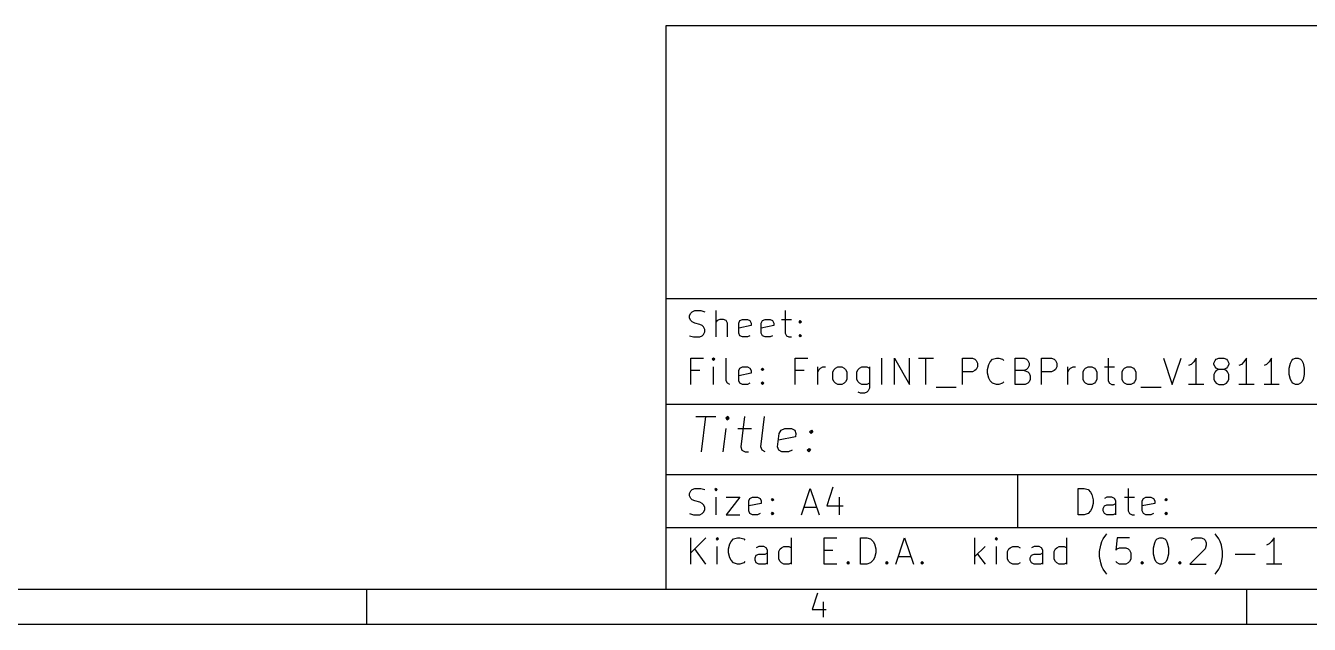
# Model space of a CAD drawing. Extents: x 10 to 287, y -200 to -10.
# Drawn here: x 140.6 to 213.6, y -200 to -166 of the extents above; entities that cross this region are included whole.
import ezdxf

# ---------------------------------------------------------------- set-up
doc = ezdxf.new("R2010")
doc.units = 0
doc.header["$MEASUREMENT"] = 0
doc.layers.add('BLACK', color=7, linetype='CONTINUOUS')

msp = doc.modelspace()

# ---------------------------------------------------------------- linework, layer by layer
at = {"layer": 'BLACK', "linetype": 'CONTINUOUS'}
for p, q in [((177.002, -166.007), (177.002, -198.007)), ((285.002, -166.007), (177.002, -166.007)), ((177.002, -181.507), (285.002, -181.507)), ((178.363, -182.471), (178.434, -182.329)), ((178.434, -182.329), (178.506, -182.257)), ((178.506, -182.257), (178.649, -182.186)), ((178.649, -182.186), (179.006, -182.186)), ((179.006, -182.186), (179.22, -182.257)), ((179.863, -183.686), (179.863, -182.186)), ((183.791, -182.186), (183.791, -183.471)), ((178.363, -182.614), (178.363, -182.471)), ((178.434, -182.757), (178.363, -182.614)), ((178.506, -182.829), (178.434, -182.757)), ((178.649, -182.9), (178.506, -182.829)), ((178.934, -182.971), (178.649, -182.9)), ((179.077, -183.043), (178.934, -182.971)), ((179.149, -183.114), (179.077, -183.043)), ((179.934, -182.757), (179.863, -182.829)), ((180.077, -182.686), (179.934, -182.757)), ((180.291, -182.686), (180.077, -182.686)), ((180.434, -182.757), (180.291, -182.686)), ((180.506, -182.9), (180.434, -182.757)), ((180.506, -183.686), (180.506, -182.9)), ((181.149, -182.9), (181.22, -182.757)), ((181.149, -183.471), (181.149, -182.9)), ((181.863, -183.043), (181.149, -183.186)), ((181.22, -182.757), (181.363, -182.686)), ((181.363, -182.686), (181.649, -182.686)), ((181.649, -182.686), (181.791, -182.757)), ((181.791, -182.757), (181.863, -182.9)), ((181.863, -182.9), (181.863, -183.043)), ((182.434, -182.9), (182.506, -182.757)), ((182.434, -183.471), (182.434, -182.9)), ((183.149, -183.043), (182.434, -183.186)), ((182.506, -182.757), (182.649, -182.686)), ((182.649, -182.686), (182.934, -182.686)), ((182.934, -182.686), (183.077, -182.757)), ((183.077, -182.757), (183.149, -182.9)), ((183.149, -182.9), (183.149, -183.043)), ((183.577, -182.686), (184.149, -182.686)), ((184.577, -182.829), (184.649, -182.757)), ((184.649, -182.9), (184.577, -182.829)), ((184.649, -182.757), (184.72, -182.829)), ((184.649, -182.757), (184.649, -182.9)), ((184.72, -182.829), (184.649, -182.9)), ((178.363, -183.614), (178.577, -183.686)), ((178.577, -183.686), (178.934, -183.686)), ((178.934, -183.686), (179.077, -183.614)), ((179.077, -183.614), (179.149, -183.543)), ((179.22, -183.257), (179.149, -183.114)), ((179.149, -183.543), (179.22, -183.4)), ((179.22, -183.4), (179.22, -183.257)), ((181.22, -183.614), (181.149, -183.471)), ((181.363, -183.686), (181.22, -183.614)), ((181.649, -183.686), (181.363, -183.686)), ((181.791, -183.614), (181.649, -183.686)), ((182.506, -183.614), (182.434, -183.471)), ((182.649, -183.686), (182.506, -183.614)), ((182.934, -183.686), (182.649, -183.686)), ((183.077, -183.614), (182.934, -183.686)), ((183.791, -183.471), (183.863, -183.614)), ((183.863, -183.614), (184.006, -183.686)), ((184.006, -183.686), (184.149, -183.686)), ((184.577, -183.614), (184.649, -183.543)), ((184.649, -183.686), (184.577, -183.614)), ((184.649, -183.543), (184.72, -183.614)), ((184.649, -183.543), (184.649, -183.686)), ((184.72, -183.614), (184.649, -183.686)), ((178.434, -186.386), (178.434, -184.886)), ((178.434, -184.886), (179.149, -184.886)), ((179.72, -184.886), (179.649, -184.957)), ((179.649, -184.957), (179.72, -185.029)), ((179.791, -184.957), (179.72, -184.886)), ((179.72, -184.886), (179.72, -185.029)), ((179.72, -185.029), (179.791, -184.957)), ((180.434, -186.171), (180.434, -184.886)), ((184.363, -186.386), (184.363, -184.886)), ((184.363, -184.886), (185.077, -184.886)), ((189.291, -186.386), (189.291, -184.886)), ((190.006, -186.386), (190.006, -184.886)), ((190.006, -184.886), (190.863, -186.386)), ((190.863, -186.386), (190.863, -184.886)), ((191.363, -184.886), (192.22, -184.886)), ((191.791, -186.386), (191.791, -184.886)), ((193.863, -186.386), (193.863, -184.886)), ((193.863, -184.886), (194.434, -184.886)), ((194.434, -184.886), (194.577, -184.957)), ((194.577, -184.957), (194.649, -185.029)), ((194.649, -185.029), (194.72, -185.171)), ((194.72, -185.171), (194.72, -185.386)), ((195.291, -185.529), (195.363, -185.243)), ((195.363, -185.243), (195.434, -185.1)), ((195.434, -185.1), (195.577, -184.957)), ((195.577, -184.957), (195.791, -184.886)), ((195.791, -184.886), (195.934, -184.886)), ((195.934, -184.886), (196.149, -184.957)), ((196.149, -184.957), (196.22, -185.029)), ((196.863, -186.386), (196.863, -184.886)), ((196.863, -184.886), (197.363, -184.886)), ((197.363, -184.886), (197.506, -184.957)), ((197.506, -184.957), (197.577, -185.029)), ((197.577, -185.029), (197.649, -185.171)), ((197.649, -185.171), (197.649, -185.314)), ((198.363, -186.386), (198.363, -184.886)), ((198.363, -184.886), (198.934, -184.886)), ((198.934, -184.886), (199.077, -184.957)), ((199.077, -184.957), (199.149, -185.029)), ((199.149, -185.029), (199.22, -185.171)), ((199.22, -185.171), (199.22, -185.386)), ((202.149, -184.886), (202.149, -186.171)), ((205.291, -184.886), (205.791, -186.386)), ((205.791, -186.386), (206.291, -184.886)), ((206.863, -185.243), (206.72, -185.314)), ((207.006, -185.1), (206.863, -185.243)), ((207.149, -184.886), (207.006, -185.1)), ((207.149, -186.386), (207.149, -184.886)), ((208.149, -185.171), (208.22, -185.029)), ((208.149, -185.243), (208.149, -185.171)), ((208.22, -185.386), (208.149, -185.243)), ((208.22, -185.029), (208.291, -184.957)), ((208.291, -184.957), (208.434, -184.886)), ((208.434, -184.886), (208.72, -184.886)), ((208.72, -184.886), (208.863, -184.957)), ((208.863, -184.957), (208.934, -185.029)), ((208.934, -185.029), (209.006, -185.171)), ((209.006, -185.243), (208.934, -185.386)), ((209.006, -185.171), (209.006, -185.243)), ((209.72, -185.243), (209.577, -185.314)), ((209.863, -185.1), (209.72, -185.243)), ((210.006, -184.886), (209.863, -185.1)), ((210.006, -186.386), (210.006, -184.886)), ((211.149, -185.243), (211.006, -185.314)), ((211.291, -185.1), (211.149, -185.243)), ((211.434, -184.886), (211.291, -185.1)), ((211.434, -186.386), (211.434, -184.886)), ((212.434, -185.457), (212.506, -185.171)), ((212.506, -185.171), (212.577, -185.029)), ((212.577, -185.029), (212.649, -184.957)), ((212.649, -184.957), (212.791, -184.886)), ((212.791, -184.886), (212.934, -184.886)), ((212.934, -184.886), (213.077, -184.957)), ((213.077, -184.957), (213.149, -185.029)), ((213.149, -185.029), (213.22, -185.171)), ((213.22, -185.171), (213.291, -185.457)), ((178.934, -185.6), (178.434, -185.6)), ((179.72, -186.386), (179.72, -185.386)), ((181.149, -185.6), (181.22, -185.457)), ((181.149, -186.171), (181.149, -185.6)), ((181.863, -185.743), (181.149, -185.886)), ((181.22, -185.457), (181.363, -185.386)), ((181.363, -185.386), (181.649, -185.386)), ((181.649, -185.386), (181.791, -185.457)), ((181.791, -185.457), (181.863, -185.6)), ((181.863, -185.6), (181.863, -185.743)), ((182.434, -185.529), (182.506, -185.457)), ((182.506, -185.6), (182.434, -185.529)), ((182.506, -185.457), (182.577, -185.529)), ((182.506, -185.457), (182.506, -185.6)), ((182.577, -185.529), (182.506, -185.6)), ((184.863, -185.6), (184.363, -185.6)), ((185.649, -186.386), (185.649, -185.386)), ((185.649, -185.671), (185.72, -185.529)), ((185.72, -185.529), (185.791, -185.457)), ((185.791, -185.457), (185.934, -185.386)), ((185.934, -185.386), (186.077, -185.386)), ((186.506, -185.671), (186.577, -185.529)), ((186.506, -186.1), (186.506, -185.671)), ((186.577, -185.529), (186.649, -185.457)), ((186.649, -185.457), (186.791, -185.386)), ((186.791, -185.386), (187.006, -185.386)), ((187.006, -185.386), (187.149, -185.457)), ((187.149, -185.457), (187.22, -185.529)), ((187.22, -185.529), (187.291, -185.671)), ((187.291, -185.671), (187.291, -186.1)), ((187.863, -185.671), (187.934, -185.529)), ((187.863, -186.1), (187.863, -185.671)), ((187.934, -185.529), (188.006, -185.457)), ((188.006, -185.457), (188.149, -185.386)), ((188.149, -185.386), (188.434, -185.386)), ((188.434, -185.386), (188.577, -185.457)), ((188.577, -185.386), (188.577, -186.6)), ((194.434, -185.671), (193.863, -185.671)), ((194.577, -185.6), (194.434, -185.671)), ((194.649, -185.529), (194.577, -185.6)), ((194.72, -185.386), (194.649, -185.529)), ((195.291, -185.743), (195.291, -185.529)), ((195.363, -186.029), (195.291, -185.743)), ((197.363, -185.6), (196.863, -185.6)), ((197.506, -185.529), (197.363, -185.6)), ((197.363, -185.6), (197.577, -185.671)), ((197.577, -185.457), (197.506, -185.529)), ((197.649, -185.314), (197.577, -185.457)), ((197.577, -185.671), (197.649, -185.743)), ((197.649, -185.743), (197.72, -185.886)), ((197.72, -185.886), (197.72, -186.1)), ((198.934, -185.671), (198.363, -185.671)), ((199.077, -185.6), (198.934, -185.671)), ((199.149, -185.529), (199.077, -185.6)), ((199.22, -185.386), (199.149, -185.529)), ((199.863, -186.386), (199.863, -185.386)), ((199.863, -185.671), (199.934, -185.529)), ((199.934, -185.529), (200.006, -185.457)), ((200.006, -185.457), (200.149, -185.386)), ((200.149, -185.386), (200.291, -185.386)), ((200.72, -185.671), (200.791, -185.529)), ((200.72, -186.1), (200.72, -185.671)), ((200.791, -185.529), (200.863, -185.457)), ((200.863, -185.457), (201.006, -185.386)), ((201.006, -185.386), (201.22, -185.386)), ((201.22, -185.386), (201.363, -185.457)), ((201.363, -185.457), (201.434, -185.529)), ((201.434, -185.529), (201.506, -185.671)), ((201.506, -185.671), (201.506, -186.1)), ((201.934, -185.386), (202.506, -185.386)), ((202.934, -185.671), (203.006, -185.529)), ((202.934, -186.1), (202.934, -185.671)), ((203.006, -185.529), (203.077, -185.457)), ((203.077, -185.457), (203.22, -185.386)), ((203.22, -185.386), (203.434, -185.386)), ((203.434, -185.386), (203.577, -185.457)), ((203.577, -185.457), (203.649, -185.529)), ((203.649, -185.529), (203.72, -185.671)), ((203.72, -185.671), (203.72, -186.1)), ((208.22, -185.671), (208.149, -185.814)), ((208.149, -185.814), (208.149, -186.1)), ((208.291, -185.457), (208.22, -185.386)), ((208.291, -185.6), (208.22, -185.671)), ((208.434, -185.529), (208.291, -185.457)), ((208.434, -185.529), (208.291, -185.6)), ((208.72, -185.529), (208.434, -185.529)), ((208.863, -185.457), (208.72, -185.529)), ((208.863, -185.6), (208.72, -185.529)), ((208.934, -185.386), (208.863, -185.457)), ((208.934, -185.671), (208.863, -185.6)), ((209.006, -185.814), (208.934, -185.671)), ((209.006, -186.1), (209.006, -185.814)), ((212.434, -185.814), (212.434, -185.457)), ((212.506, -186.1), (212.434, -185.814)), ((213.291, -185.814), (213.22, -186.1)), ((213.291, -185.457), (213.291, -185.814)), ((180.506, -186.314), (180.434, -186.171)), ((180.649, -186.386), (180.506, -186.314)), ((181.22, -186.314), (181.149, -186.171)), ((181.363, -186.386), (181.22, -186.314)), ((181.649, -186.386), (181.363, -186.386)), ((181.791, -186.314), (181.649, -186.386)), ((182.434, -186.314), (182.506, -186.243)), ((182.506, -186.386), (182.434, -186.314)), ((182.506, -186.243), (182.577, -186.314)), ((182.506, -186.243), (182.506, -186.386)), ((182.577, -186.314), (182.506, -186.386)), ((186.577, -186.243), (186.506, -186.1)), ((186.649, -186.314), (186.577, -186.243)), ((186.791, -186.386), (186.649, -186.314)), ((187.006, -186.386), (186.791, -186.386)), ((187.149, -186.314), (187.006, -186.386)), ((187.22, -186.243), (187.149, -186.314)), ((187.291, -186.1), (187.22, -186.243)), ((187.934, -186.243), (187.863, -186.1)), ((188.006, -186.314), (187.934, -186.243)), ((188.149, -186.386), (188.006, -186.314)), ((188.434, -186.386), (188.149, -186.386)), ((188.577, -186.314), (188.434, -186.386)), ((188.506, -186.743), (188.434, -186.814)), ((188.577, -186.6), (188.506, -186.743)), ((192.363, -186.529), (193.506, -186.529)), ((195.434, -186.171), (195.363, -186.029)), ((195.577, -186.314), (195.434, -186.171)), ((195.791, -186.386), (195.577, -186.314)), ((195.934, -186.386), (195.791, -186.386)), ((196.149, -186.314), (195.934, -186.386)), ((196.22, -186.243), (196.149, -186.314)), ((197.434, -186.386), (196.863, -186.386)), ((197.577, -186.314), (197.434, -186.386)), ((197.649, -186.243), (197.577, -186.314)), ((197.72, -186.1), (197.649, -186.243)), ((200.791, -186.243), (200.72, -186.1)), ((200.863, -186.314), (200.791, -186.243)), ((201.006, -186.386), (200.863, -186.314)), ((201.22, -186.386), (201.006, -186.386)), ((201.363, -186.314), (201.22, -186.386)), ((201.434, -186.243), (201.363, -186.314)), ((201.506, -186.1), (201.434, -186.243)), ((202.149, -186.171), (202.22, -186.314)), ((202.22, -186.314), (202.363, -186.386)), ((202.363, -186.386), (202.506, -186.386)), ((203.006, -186.243), (202.934, -186.1)), ((203.077, -186.314), (203.006, -186.243)), ((203.22, -186.386), (203.077, -186.314)), ((203.434, -186.386), (203.22, -186.386)), ((203.577, -186.314), (203.434, -186.386)), ((203.649, -186.243), (203.577, -186.314)), ((203.72, -186.1), (203.649, -186.243)), ((204.006, -186.529), (205.149, -186.529)), ((207.577, -186.386), (206.72, -186.386)), ((208.149, -186.1), (208.22, -186.243)), ((208.22, -186.243), (208.291, -186.314)), ((208.291, -186.314), (208.434, -186.386)), ((208.434, -186.386), (208.72, -186.386)), ((208.72, -186.386), (208.863, -186.314)), ((208.863, -186.314), (208.934, -186.243)), ((208.934, -186.243), (209.006, -186.1)), ((210.434, -186.386), (209.577, -186.386)), ((211.863, -186.386), (211.006, -186.386)), ((212.577, -186.243), (212.506, -186.1)), ((212.649, -186.314), (212.577, -186.243)), ((212.791, -186.386), (212.649, -186.314)), ((212.934, -186.386), (212.791, -186.386)), ((213.077, -186.314), (212.934, -186.386)), ((213.149, -186.243), (213.077, -186.314)), ((213.22, -186.1), (213.149, -186.243)), ((188.077, -186.886), (187.934, -186.814)), ((188.291, -186.886), (188.077, -186.886)), ((188.434, -186.814), (188.291, -186.886)), ((177.002, -187.507), (285.002, -187.507)), ((178.715, -188.212), (179.857, -188.212)), ((179.036, -190.212), (179.286, -188.212)), ((180.274, -190.212), (180.441, -188.879)), ((180.524, -188.212), (180.417, -188.307)), ((180.417, -188.307), (180.5, -188.402)), ((180.524, -188.212), (180.5, -188.402)), ((180.5, -188.402), (180.607, -188.307)), ((180.607, -188.307), (180.524, -188.212)), ((181.107, -188.879), (181.869, -188.879)), ((181.476, -188.212), (181.262, -189.926)), ((182.405, -189.926), (182.619, -188.212)), ((183.572, -188.974), (183.774, -188.879)), ((183.774, -188.879), (184.155, -188.879)), ((184.155, -188.879), (184.334, -188.974)), ((183.357, -189.926), (183.453, -189.164)), ((184.381, -189.355), (183.405, -189.545)), ((183.453, -189.164), (183.572, -188.974)), ((184.334, -188.974), (184.405, -189.164)), ((184.405, -189.164), (184.381, -189.355)), ((185.179, -189.069), (185.286, -188.974)), ((185.262, -189.164), (185.179, -189.069)), ((185.286, -188.974), (185.262, -189.164)), ((185.369, -189.069), (185.262, -189.164)), ((185.286, -188.974), (185.369, -189.069)), ((181.262, -189.926), (181.334, -190.117)), ((181.334, -190.117), (181.512, -190.212)), ((181.512, -190.212), (181.703, -190.212)), ((182.476, -190.117), (182.405, -189.926)), ((182.655, -190.212), (182.476, -190.117)), ((183.429, -190.117), (183.357, -189.926)), ((183.607, -190.212), (183.429, -190.117)), ((183.988, -190.212), (183.607, -190.212)), ((184.191, -190.117), (183.988, -190.212)), ((185.048, -190.117), (185.155, -190.021)), ((185.131, -190.212), (185.048, -190.117)), ((185.155, -190.021), (185.131, -190.212)), ((185.238, -190.117), (185.131, -190.212)), ((185.155, -190.021), (185.238, -190.117)), ((177.002, -191.507), (285.002, -191.507)), ((197.002, -191.507), (197.002, -194.507)), ((178.363, -192.571), (178.434, -192.429)), ((178.363, -192.714), (178.363, -192.571)), ((178.434, -192.429), (178.506, -192.357)), ((178.506, -192.357), (178.649, -192.286)), ((178.649, -192.286), (179.006, -192.286)), ((179.006, -192.286), (179.22, -192.357)), ((179.863, -192.286), (179.791, -192.357)), ((179.791, -192.357), (179.863, -192.429)), ((179.934, -192.357), (179.863, -192.286)), ((179.863, -192.286), (179.863, -192.429)), ((179.863, -192.429), (179.934, -192.357)), ((184.72, -193.786), (185.22, -192.286)), ((185.22, -192.286), (185.72, -193.786)), ((186.506, -192.214), (186.149, -193.286)), ((200.434, -193.786), (200.434, -192.286)), ((200.434, -192.286), (200.791, -192.286)), ((200.791, -192.286), (201.006, -192.357)), ((201.006, -192.357), (201.149, -192.5)), ((201.149, -192.5), (201.22, -192.643)), ((203.291, -192.286), (203.291, -193.571)), ((178.434, -192.857), (178.363, -192.714)), ((178.506, -192.929), (178.434, -192.857)), ((178.649, -193), (178.506, -192.929)), ((178.934, -193.071), (178.649, -193)), ((179.077, -193.143), (178.934, -193.071)), ((179.149, -193.214), (179.077, -193.143)), ((179.22, -193.357), (179.149, -193.214)), ((179.863, -193.786), (179.863, -192.786)), ((180.434, -192.786), (181.22, -192.786)), ((181.22, -192.786), (180.434, -193.786)), ((181.72, -193), (181.791, -192.857)), ((181.72, -193.571), (181.72, -193)), ((182.434, -193.143), (181.72, -193.286)), ((181.791, -192.857), (181.934, -192.786)), ((181.934, -192.786), (182.22, -192.786)), ((182.22, -192.786), (182.363, -192.857)), ((182.363, -192.857), (182.434, -193)), ((182.434, -193), (182.434, -193.143)), ((183.006, -192.929), (183.077, -192.857)), ((183.077, -193), (183.006, -192.929)), ((183.077, -192.857), (183.149, -192.929)), ((183.077, -192.857), (183.077, -193)), ((183.149, -192.929), (183.077, -193)), ((186.149, -193.286), (187.077, -193.286)), ((186.863, -192.786), (186.863, -193.786)), ((201.22, -192.643), (201.291, -192.929)), ((201.291, -193.143), (201.22, -193.429)), ((201.291, -192.929), (201.291, -193.143)), ((201.863, -193.429), (201.934, -193.286)), ((202.077, -192.786), (201.934, -192.857)), ((201.934, -193.286), (202.077, -193.214)), ((202.363, -192.786), (202.077, -192.786)), ((202.077, -193.214), (202.434, -193.214)), ((202.506, -192.857), (202.363, -192.786)), ((202.434, -193.214), (202.577, -193.143)), ((202.577, -193), (202.506, -192.857)), ((202.577, -193.786), (202.577, -193)), ((203.077, -192.786), (203.649, -192.786)), ((204.077, -193), (204.149, -192.857)), ((204.077, -193.571), (204.077, -193)), ((204.791, -193.143), (204.077, -193.286)), ((204.149, -192.857), (204.291, -192.786)), ((204.291, -192.786), (204.577, -192.786)), ((204.577, -192.786), (204.72, -192.857)), ((204.72, -192.857), (204.791, -193)), ((204.791, -193), (204.791, -193.143)), ((205.363, -192.929), (205.434, -192.857)), ((205.434, -193), (205.363, -192.929)), ((205.434, -192.857), (205.506, -192.929)), ((205.434, -192.857), (205.434, -193)), ((205.506, -192.929), (205.434, -193)), ((178.363, -193.714), (178.577, -193.786)), ((178.577, -193.786), (178.934, -193.786)), ((178.934, -193.786), (179.077, -193.714)), ((179.077, -193.714), (179.149, -193.643)), ((179.149, -193.643), (179.22, -193.5)), ((179.22, -193.5), (179.22, -193.357)), ((180.434, -193.786), (181.22, -193.786)), ((181.791, -193.714), (181.72, -193.571)), ((181.934, -193.786), (181.791, -193.714)), ((182.22, -193.786), (181.934, -193.786)), ((182.363, -193.714), (182.22, -193.786)), ((183.006, -193.714), (183.077, -193.643)), ((183.077, -193.786), (183.006, -193.714)), ((183.077, -193.643), (183.149, -193.714)), ((183.077, -193.643), (183.077, -193.786)), ((183.149, -193.714), (183.077, -193.786)), ((184.863, -193.357), (185.577, -193.357)), ((200.791, -193.786), (200.434, -193.786)), ((201.006, -193.714), (200.791, -193.786)), ((201.149, -193.571), (201.006, -193.714)), ((201.22, -193.429), (201.149, -193.571)), ((201.863, -193.571), (201.863, -193.429)), ((201.934, -193.714), (201.863, -193.571)), ((202.077, -193.786), (201.934, -193.714)), ((202.434, -193.786), (202.077, -193.786)), ((202.577, -193.714), (202.434, -193.786)), ((203.291, -193.571), (203.363, -193.714)), ((203.363, -193.714), (203.506, -193.786)), ((203.506, -193.786), (203.649, -193.786)), ((204.149, -193.714), (204.077, -193.571)), ((204.291, -193.786), (204.149, -193.714)), ((204.577, -193.786), (204.291, -193.786)), ((204.72, -193.714), (204.577, -193.786)), ((205.363, -193.714), (205.434, -193.643)), ((205.434, -193.786), (205.363, -193.714)), ((205.434, -193.643), (205.506, -193.714)), ((205.434, -193.643), (205.434, -193.786)), ((205.506, -193.714), (205.434, -193.786)), ((177.002, -194.507), (285.002, -194.507)), ((178.434, -196.586), (178.434, -195.086)), ((179.291, -195.086), (178.434, -195.943)), ((179.934, -195.086), (179.863, -195.157)), ((179.863, -195.157), (179.934, -195.229)), ((180.006, -195.157), (179.934, -195.086)), ((179.934, -195.086), (179.934, -195.229)), ((179.934, -195.229), (180.006, -195.157)), ((180.577, -195.729), (180.649, -195.443)), ((180.649, -195.443), (180.72, -195.3)), ((180.72, -195.3), (180.863, -195.157)), ((180.863, -195.157), (181.077, -195.086)), ((181.077, -195.086), (181.22, -195.086)), ((181.22, -195.086), (181.434, -195.157)), ((181.434, -195.157), (181.506, -195.229)), ((184.149, -196.586), (184.149, -195.086)), ((186.006, -196.586), (186.006, -195.086)), ((186.006, -195.086), (186.72, -195.086)), ((188.077, -196.586), (188.077, -195.086)), ((188.077, -195.086), (188.434, -195.086)), ((188.434, -195.086), (188.649, -195.157)), ((188.649, -195.157), (188.791, -195.3)), ((188.791, -195.3), (188.863, -195.443)), ((188.863, -195.443), (188.934, -195.729)), ((190.077, -196.586), (190.577, -195.086)), ((190.577, -195.086), (191.077, -196.586)), ((194.577, -196.586), (194.577, -195.086)), ((195.791, -195.086), (195.72, -195.157)), ((195.72, -195.157), (195.791, -195.229)), ((195.863, -195.157), (195.791, -195.086)), ((195.791, -195.086), (195.791, -195.229)), ((195.791, -195.229), (195.863, -195.157)), ((199.791, -196.586), (199.791, -195.086)), ((201.72, -195.514), (201.791, -195.3)), ((201.791, -195.3), (201.863, -195.157)), ((201.863, -195.157), (202.006, -194.943)), ((202.006, -194.943), (202.077, -194.871)), ((202.649, -195.086), (202.577, -195.8)), ((203.363, -195.086), (202.649, -195.086)), ((204.72, -195.657), (204.791, -195.371)), ((204.791, -195.371), (204.863, -195.229)), ((204.863, -195.229), (204.934, -195.157)), ((204.934, -195.157), (205.077, -195.086)), ((205.077, -195.086), (205.22, -195.086)), ((205.22, -195.086), (205.363, -195.157)), ((205.363, -195.157), (205.434, -195.229)), ((205.434, -195.229), (205.506, -195.371)), ((205.506, -195.371), (205.577, -195.657)), ((206.863, -195.229), (206.934, -195.157)), ((206.934, -195.157), (207.077, -195.086)), ((207.077, -195.086), (207.434, -195.086)), ((207.434, -195.086), (207.577, -195.157)), ((207.577, -195.157), (207.649, -195.229)), ((207.649, -195.229), (207.72, -195.371)), ((207.72, -195.371), (207.72, -195.514)), ((208.291, -194.943), (208.22, -194.871)), ((208.434, -195.157), (208.291, -194.943)), ((208.506, -195.3), (208.434, -195.157)), ((208.577, -195.514), (208.506, -195.3)), ((211.291, -195.443), (211.149, -195.514)), ((211.434, -195.3), (211.291, -195.443)), ((211.577, -195.086), (211.434, -195.3)), ((211.577, -196.586), (211.577, -195.086)), ((179.291, -196.586), (178.649, -195.729)), ((179.934, -196.586), (179.934, -195.586)), ((180.577, -195.943), (180.577, -195.729)), ((180.649, -196.229), (180.577, -195.943)), ((182.077, -196.229), (182.149, -196.086)), ((182.291, -195.586), (182.149, -195.657)), ((182.149, -196.086), (182.291, -196.014)), ((182.577, -195.586), (182.291, -195.586)), ((182.291, -196.014), (182.649, -196.014)), ((182.72, -195.657), (182.577, -195.586)), ((182.649, -196.014), (182.791, -195.943)), ((182.791, -195.8), (182.72, -195.657)), ((182.791, -196.586), (182.791, -195.8)), ((183.434, -195.871), (183.506, -195.729)), ((183.434, -196.3), (183.434, -195.871)), ((183.506, -195.729), (183.577, -195.657)), ((183.577, -195.657), (183.72, -195.586)), ((183.72, -195.586), (184.006, -195.586)), ((184.006, -195.586), (184.149, -195.657)), ((186.006, -195.8), (186.506, -195.8)), ((188.934, -195.943), (188.863, -196.229)), ((188.934, -195.729), (188.934, -195.943)), ((190.22, -196.157), (190.934, -196.157)), ((195.149, -195.586), (194.577, -196.157)), ((194.72, -196.014), (195.149, -196.586)), ((195.791, -196.586), (195.791, -195.586)), ((196.434, -195.871), (196.506, -195.729)), ((196.434, -196.3), (196.434, -195.871)), ((196.506, -195.729), (196.577, -195.657)), ((196.577, -195.657), (196.72, -195.586)), ((196.72, -195.586), (197.006, -195.586)), ((197.006, -195.586), (197.149, -195.657)), ((197.72, -196.229), (197.791, -196.086)), ((197.934, -195.586), (197.791, -195.657)), ((197.791, -196.086), (197.934, -196.014)), ((198.22, -195.586), (197.934, -195.586)), ((197.934, -196.014), (198.291, -196.014)), ((198.363, -195.657), (198.22, -195.586)), ((198.291, -196.014), (198.434, -195.943)), ((198.434, -195.8), (198.363, -195.657)), ((198.434, -196.586), (198.434, -195.8)), ((199.077, -195.871), (199.149, -195.729)), ((199.077, -196.3), (199.077, -195.871)), ((199.149, -195.729), (199.22, -195.657)), ((199.22, -195.657), (199.363, -195.586)), ((199.363, -195.586), (199.649, -195.586)), ((199.649, -195.586), (199.791, -195.657)), ((201.649, -195.871), (201.72, -195.514)), ((201.649, -196.157), (201.649, -195.871)), ((201.72, -196.514), (201.649, -196.157)), ((202.577, -195.8), (202.649, -195.729)), ((202.649, -195.729), (202.791, -195.657)), ((202.791, -195.657), (203.149, -195.657)), ((203.149, -195.657), (203.291, -195.729)), ((203.291, -195.729), (203.363, -195.8)), ((203.363, -195.8), (203.434, -195.943)), ((203.434, -195.943), (203.434, -196.3)), ((204.72, -196.014), (204.72, -195.657)), ((204.791, -196.3), (204.72, -196.014)), ((205.577, -196.014), (205.506, -196.3)), ((205.577, -195.657), (205.577, -196.014)), ((207.649, -195.729), (206.791, -196.586)), ((207.72, -195.514), (207.649, -195.729)), ((208.649, -195.871), (208.577, -195.514)), ((208.577, -196.514), (208.649, -196.157)), ((208.649, -196.157), (208.649, -195.871)), ((209.363, -196.014), (210.506, -196.014)), ((180.72, -196.371), (180.649, -196.229)), ((180.863, -196.514), (180.72, -196.371)), ((181.077, -196.586), (180.863, -196.514)), ((181.22, -196.586), (181.077, -196.586)), ((181.434, -196.514), (181.22, -196.586)), ((181.506, -196.443), (181.434, -196.514)), ((182.077, -196.371), (182.077, -196.229)), ((182.149, -196.514), (182.077, -196.371)), ((182.291, -196.586), (182.149, -196.514)), ((182.649, -196.586), (182.291, -196.586)), ((182.791, -196.514), (182.649, -196.586)), ((183.506, -196.443), (183.434, -196.3)), ((183.577, -196.514), (183.506, -196.443)), ((183.72, -196.586), (183.577, -196.514)), ((184.006, -196.586), (183.72, -196.586)), ((184.149, -196.514), (184.006, -196.586)), ((186.72, -196.586), (186.006, -196.586)), ((187.291, -196.514), (187.363, -196.443)), ((187.363, -196.586), (187.291, -196.514)), ((187.363, -196.443), (187.434, -196.514)), ((187.363, -196.443), (187.363, -196.586)), ((187.434, -196.514), (187.363, -196.586)), ((188.434, -196.586), (188.077, -196.586)), ((188.649, -196.514), (188.434, -196.586)), ((188.791, -196.371), (188.649, -196.514)), ((188.863, -196.229), (188.791, -196.371)), ((189.506, -196.514), (189.577, -196.443)), ((189.577, -196.586), (189.506, -196.514)), ((189.577, -196.443), (189.649, -196.514)), ((189.577, -196.443), (189.577, -196.586)), ((189.649, -196.514), (189.577, -196.586)), ((191.506, -196.514), (191.577, -196.443)), ((191.577, -196.586), (191.506, -196.514)), ((191.577, -196.443), (191.649, -196.514)), ((191.577, -196.443), (191.577, -196.586)), ((191.649, -196.514), (191.577, -196.586)), ((196.506, -196.443), (196.434, -196.3)), ((196.577, -196.514), (196.506, -196.443)), ((196.72, -196.586), (196.577, -196.514)), ((197.006, -196.586), (196.72, -196.586)), ((197.149, -196.514), (197.006, -196.586)), ((197.72, -196.371), (197.72, -196.229)), ((197.791, -196.514), (197.72, -196.371)), ((197.934, -196.586), (197.791, -196.514)), ((198.291, -196.586), (197.934, -196.586)), ((198.434, -196.514), (198.291, -196.586)), ((199.149, -196.443), (199.077, -196.3)), ((199.22, -196.514), (199.149, -196.443)), ((199.363, -196.586), (199.22, -196.514)), ((199.649, -196.586), (199.363, -196.586)), ((199.791, -196.514), (199.649, -196.586)), ((201.791, -196.729), (201.72, -196.514)), ((201.863, -196.871), (201.791, -196.729)), ((202.006, -197.086), (201.863, -196.871)), ((202.649, -196.514), (202.577, -196.443)), ((202.791, -196.586), (202.649, -196.514)), ((203.149, -196.586), (202.791, -196.586)), ((203.291, -196.514), (203.149, -196.586)), ((203.363, -196.443), (203.291, -196.514)), ((203.434, -196.3), (203.363, -196.443)), ((204.006, -196.514), (204.077, -196.443)), ((204.077, -196.586), (204.006, -196.514)), ((204.077, -196.443), (204.149, -196.514)), ((204.077, -196.443), (204.077, -196.586)), ((204.149, -196.514), (204.077, -196.586)), ((204.863, -196.443), (204.791, -196.3)), ((204.934, -196.514), (204.863, -196.443)), ((205.077, -196.586), (204.934, -196.514)), ((205.22, -196.586), (205.077, -196.586)), ((205.363, -196.514), (205.22, -196.586)), ((205.434, -196.443), (205.363, -196.514)), ((205.506, -196.3), (205.434, -196.443)), ((206.149, -196.514), (206.22, -196.443)), ((206.22, -196.586), (206.149, -196.514)), ((206.22, -196.443), (206.291, -196.514)), ((206.22, -196.443), (206.22, -196.586)), ((206.291, -196.514), (206.22, -196.586)), ((206.791, -196.586), (207.72, -196.586)), ((208.291, -197.086), (208.434, -196.871)), ((208.434, -196.871), (208.506, -196.729)), ((208.506, -196.729), (208.577, -196.514)), ((212.006, -196.586), (211.149, -196.586)), ((202.077, -197.157), (202.006, -197.086)), ((208.22, -197.157), (208.291, -197.086)), ((12, -198.007), (285.002, -198.007)), ((160, -198.007), (160, -200.007)), ((177.002, -198.007), (285.002, -198.007)), ((185.632, -198.233), (185.323, -199.162)), ((210, -198.007), (210, -200.007)), ((185.942, -198.729), (185.942, -199.595)), ((185.323, -199.162), (186.127, -199.162)), ((10, -200.007), (287.002, -200.007))]:
    msp.add_line(p, q, dxfattribs=at)

doc.saveas('drawing.dxf')
